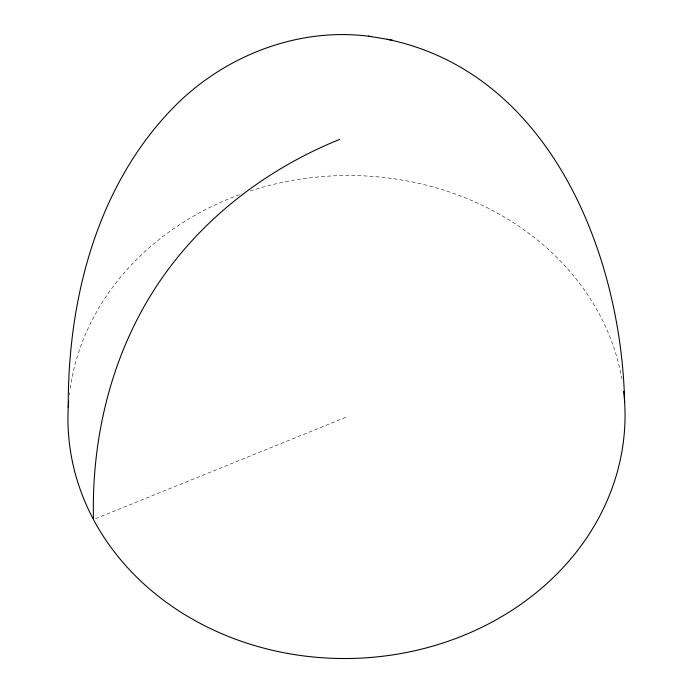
<?xml version="1.0" encoding="UTF-8"?>
<svg xmlns="http://www.w3.org/2000/svg" width="693" height="693" viewBox="0 0 693 693"><rect width="100%" height="100%" fill="white"/><g stroke="black" fill="none" stroke-linecap="round" stroke-linejoin="round"><path stroke-width="0.52" stroke-dasharray="3.46 2.6" d="M95.469 518.719L346.5 417.021M69.317 394.837A278.569 241.485 -1.4 0 1 69.577 392.706M70.149 388.452A278.569 241.485 -1.4 0 1 242.048 193.771M250.182 190.999A278.569 241.485 -1.4 0 1 621.812 378.647"/><path stroke-width="1.04" d="M93.468 519.525C91.415 438.617 111.045 356.41 155.258 288.106C199.012 220.521 265.384 169.378 339.717 139.38M68.252 407.64C67.645 296.665 98.605 178.422 181.228 99.879C231.748 52.729 302.659 26.819 371.673 36.651M387.11 39.276C549.194 72.583 621.179 252.815 624.636 402.209M368.39 36.123L392.351 40.142M623.683 391.467A278.569 241.485 -1.4 0 1 350.208 658.48A278.569 241.485 -1.4 0 1 68.685 401.238"/></g></svg>
